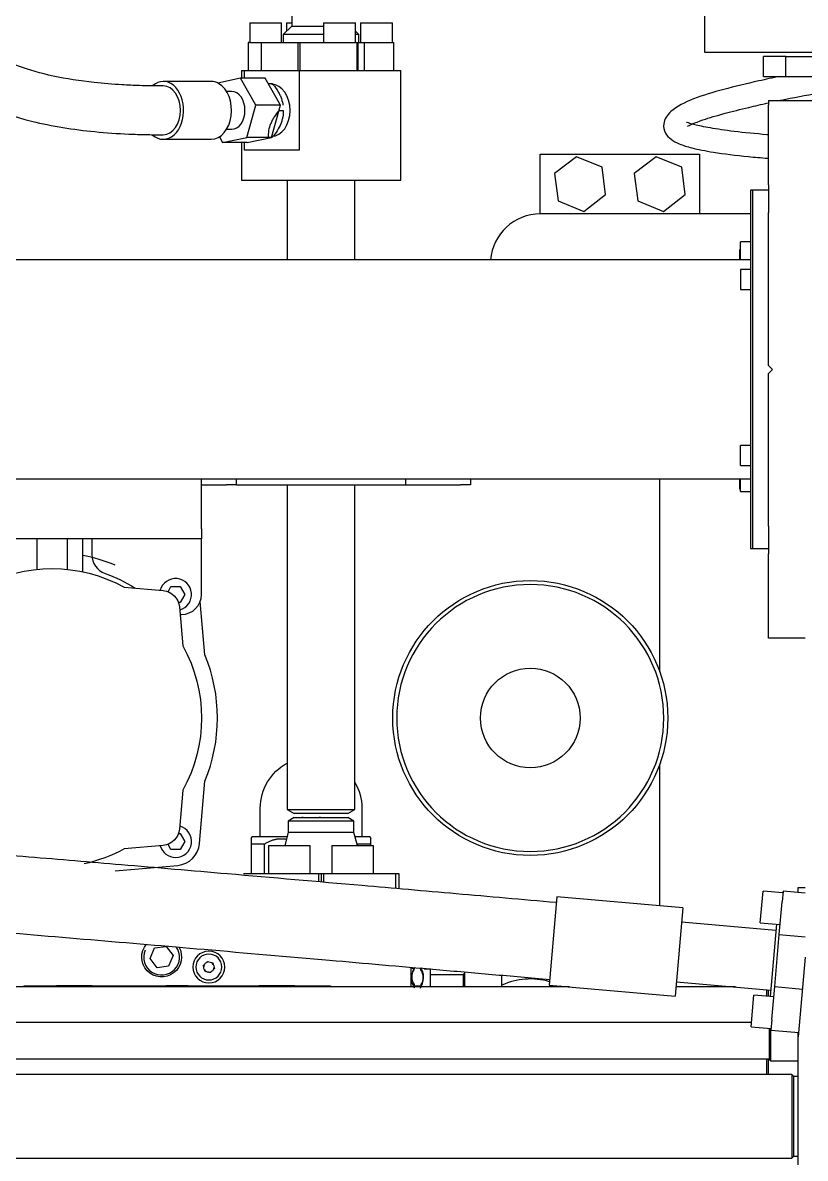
# Model space of a CAD drawing. Header units: millimetres. Extents: x 10462777 to 22643323, y 453826 to 1389191.
# Drawn here: x 11266784 to 11267164, y 584547 to 585099 of the extents above; entities that cross this region are included whole.
import ezdxf

# ---------------------------------------------------------------- set-up
doc = ezdxf.new("R2010")
doc.units = ezdxf.units.MM
doc.header["$LTSCALE"] = 200
doc.header["$MEASUREMENT"] = 0
doc.linetypes.add('CENTER', pattern=[2, 1.25, -0.25, 0.25, -0.25])
doc.linetypes.add('PHANTOM', pattern=[2.5, 1.25, -0.25, 0.25, -0.25, 0.25, -0.25])
doc.layers.add('1', color=1, linetype='CENTER')
doc.layers.add('11', color=6, linetype='PHANTOM')
doc.layers.add('LAYOUT', color=8, linetype='CONTINUOUS', lineweight=25)

# ---------------------------------------------------------------- blocks, each defined once
blk = doc.blocks.new('r710ic')
at = {"layer": 'LAYOUT', "color": 3}
blk.add_circle((272041.37, 104232.63), 2050.12, dxfattribs=at)

msp = doc.modelspace()

# ---------------------------------------------------------------- linework, layer by layer
at = {"layer": '1', "color": 60, "linetype": 'Continuous'}
for p, q in [((11266914.91327, 585114.41965), (11266914.91327, 585096.96154)), ((11266914.91327, 585096.96154), (11266910.74914, 585092.79742)), ((11266910.74914, 585092.79742), (11266910.74914, 585088.92382)), ((11266923.62295, 585092.79742), (11266910.74914, 585092.79742)), ((11266914.91327, 585096.96154), (11266930.3715, 585096.96154)), ((11266930.37075, 585092.79742), (11266923.62295, 585092.79742)), ((11266947.54837, 585092.79742), (11266945.86578, 585092.79742)), ((11266947.54837, 585092.79742), (11266945.86633, 585094.47947)), ((11266947.54837, 585088.92382), (11266947.54837, 585092.79742))]:
    msp.add_line(p, q, dxfattribs=at)
at = {"layer": '1', "color": 252, "linetype": 'Continuous'}
for p, q in [((11267115.61461, 585084.08181), (11267115.61461, 585106.35503)), ((11267257.92757, 585084.08181), (11267115.61461, 585084.08181)), ((11267144.19701, 585072.461), (11267144.19701, 585082.14501)), ((11267147.42986, 585082.14501), (11267144.19701, 585082.14501)), ((11267154.9479, 585082.14501), (11267147.42986, 585082.14501)), ((11267154.948, 585072.461), (11267154.948, 585082.14501)), ((11267154.948, 585082.14501), (11267184.70507, 585082.14501)), ((11266890.41273, 585075.36621), (11266890.41273, 585071.60041)), ((11266890.41273, 585075.36621), (11266891.92169, 585075.36621)), ((11266891.92169, 585075.36621), (11266918.44243, 585075.36621)), ((11266891.92169, 585071.60034), (11266891.92169, 585075.36621)), ((11266918.44243, 585075.36621), (11266918.44243, 585036.63018)), ((11266918.44243, 585075.36621), (11266967.88479, 585075.36621)), ((11266967.88479, 585022.10417), (11266967.88479, 585075.36621)), ((11267144.19701, 585072.461), (11267147.42986, 585072.461)), ((11267147.42986, 585072.461), (11267154.9479, 585072.461)), ((11267154.948, 585072.461), (11267184.70507, 585072.461)), ((11267146.56376, 585060.8402), (11267257.92985, 585060.8402)), ((11267146.56376, 585060.8402), (11267146.56376, 585058.76434)), ((11267146.56376, 585019.79821), (11267146.56376, 585058.76434)), ((11266890.41273, 585040.39635), (11266890.41273, 585022.10417)), ((11266891.92169, 585036.63018), (11266891.92169, 585040.39605)), ((11266918.44243, 585036.63018), (11266891.92169, 585036.63018)), ((11267035.67284, 585034.69338), (11267113.1449, 585034.69338)), ((11267035.67284, 585005.64135), (11267035.67284, 585034.69338)), ((11267113.1449, 585034.69338), (11267113.1449, 585005.64135)), ((11266890.41273, 585022.10417), (11266967.88479, 585022.10417)), ((11266912.68594, 585022.09942), (11266912.68594, 584983.36459)), ((11266945.61157, 584983.36459), (11266945.61157, 585022.09942)), ((11267146.56376, 585019.79821), (11267146.56376, 585006.37966)), ((11267138.81656, 585017.26216), (11267137.84816, 585017.26216)), ((11267137.84816, 585017.26216), (11267137.84816, 584842.95003)), ((11267146.56376, 585017.26216), (11267138.81656, 585017.26216)), ((11267138.81656, 585017.26216), (11267138.81656, 584842.95003)), ((11267138.81656, 585017.26216), (11267138.81656, 584842.95003)), ((11267113.1449, 585005.64135), (11267035.67284, 585005.64135)), ((11267137.84782, 585005.64135), (11267113.14429, 585005.64135)), ((11267146.56376, 584932.0429), (11267146.56376, 585006.37966)), ((11267137.84362, 584983.36814), (11266734.99345, 584983.36814)), ((11267148.50057, 584930.1061), (11267146.56376, 584932.0429)), ((11267146.56376, 584928.16929), (11267148.50057, 584930.1061)), ((11267146.56376, 584853.83253), (11267146.56376, 584928.16929)), ((11266734.99345, 584876.84405), (11267137.84362, 584876.84405)), ((11266871.04471, 584852.63404), (11266871.04471, 584876.84437)), ((11267001.77881, 584876.84451), (11267001.77881, 584873.93885)), ((11267093.77688, 584783.04648), (11267093.77688, 584876.83295)), ((11266871.0449, 584873.93885), (11266883.14972, 584873.93885)), ((11266887.99172, 584873.93885), (11266883.14972, 584873.93885)), ((11266912.68594, 584873.94327), (11266912.68594, 584716.1096)), ((11266945.61157, 584716.1096), (11266945.61157, 584873.94327)), ((11266970.30579, 584873.93885), (11266975.14779, 584873.93885)), ((11266975.14779, 584873.93885), (11266996.93681, 584873.93885)), ((11267001.77881, 584873.93885), (11266996.93681, 584873.93885)), ((11266871.04471, 584852.63404), (11266871.04471, 584847.79203)), ((11267146.56376, 584853.83253), (11267146.56376, 584840.41398)), ((11266871.04471, 584847.79203), (11266730.1424, 584847.79203)), ((11266817.78267, 584847.79203), (11266817.78267, 584844.88683)), ((11266817.78267, 584844.88683), (11266817.78267, 584840.05963)), ((11266871.04471, 584844.88683), (11266871.04471, 584847.79203)), ((11266871.04471, 584820.67681), (11266871.04471, 584844.88683)), ((11267137.84816, 584842.95003), (11267138.81656, 584842.95003)), ((11267138.81656, 584842.95003), (11267146.56376, 584842.95003)), ((11267146.56376, 584801.44785), (11267146.56376, 584840.41398)), ((11266860.67976, 584810.9928), (11266861.3607, 584810.9928)), ((11267146.56376, 584799.37199), (11267146.56376, 584801.44785)), ((11267164.47978, 584799.37199), (11267146.56376, 584799.37199)), ((11267093.77688, 584669.32688), (11267093.77688, 584738.21449)), ((11266912.68594, 584716.1096), (11266916.07535, 584714.15273)), ((11266912.68594, 584716.1096), (11266945.61157, 584716.1096)), ((11266942.22217, 584714.15273), (11266945.61157, 584716.1096)), ((11266942.22217, 584714.15273), (11266916.07535, 584714.15273)), ((11267161.08978, 584678.3219), (11267164.4791, 584678.3219)), ((11267161.08978, 584675.81957), (11267161.08978, 584678.3219)), ((11267164.4791, 584644.43204), (11267161.08978, 584605.69185)), ((11266972.72679, 584639.4742), (11266972.72679, 584629.89952)), ((11267049.96919, 584629.90186), (11266552.44991, 584629.90186)), ((11267130.52576, 584629.90186), (11267101.62846, 584629.90186)), ((11267145.59536, 584628.58496), (11267145.59536, 584625.46057)), ((11267146.56376, 584625.37633), (11267146.56376, 584628.49966)), ((11267161.08978, 584605.69185), (11267161.08978, 584607.77429)), ((11267161.08978, 584528.21979), (11267161.08978, 584605.69185)), ((11267145.59536, 584594.93523), (11267145.59536, 584587.29121)), ((11267146.56376, 584587.29251), (11267146.56376, 584594.93646)), ((11267157.92162, 584587.29223), (11266554.64967, 584587.29223)), ((11267158.90818, 584586.30567), (11267157.92162, 584587.29223)), ((11267157.92162, 584587.29223), (11267157.92162, 584546.6194)), ((11267161.08988, 584586.30567), (11267158.90818, 584586.30567)), ((11267158.90818, 584581.72708), (11267158.90818, 584586.30567)), ((11267158.90818, 584547.60596), (11267158.90818, 584581.72708)), ((11266554.64967, 584546.6194), (11267157.92162, 584546.6194)), ((11267157.92162, 584546.6194), (11267158.90818, 584547.60596)), ((11267158.90818, 584547.60596), (11267161.08988, 584547.60596))]:
    msp.add_line(p, q, dxfattribs=at)
at = {"layer": '1', "color": 252, "linetype": 'Continuous', "extrusion": (0, 0, -1)}
msp.add_circle((-11266874.62779, 584639.58587), 7.74721, dxfattribs=at)
at = {"layer": '1', "color": 252, "linetype": 'Continuous'}
for centre, radius, start, end in [((11267035.67284, 584981.43133), 24.21002, 90, 175.4114144), ((11266827.46668, 584840.05963), 9.68401, 180, 250.0677295), ((11266861.3607, 584820.67681), 9.68401, 270, 0)]:
    msp.add_arc(centre, radius, start, end, dxfattribs=at)
at = {"layer": '1', "color": 252, "linetype": 'Continuous', "extrusion": (0, 0, -1)}
for centre, radius, start, end in [((-11266798.41466, 584759.94532), 75.53526, 109.9322705, 122.3276027), ((-11266851.6767, 584644.42788), 9.68401, 149.298743, 40.4606366)]:
    msp.add_arc(centre, radius, start, end, dxfattribs=at)
at = {"layer": '11', "color": 60, "linetype": 'Continuous'}
for p, q in [((11266894.49038, 585098.60782), (11266894.49038, 585088.92382)), ((11266894.49038, 585098.60782), (11266909.98479, 585098.60782)), ((11266909.98479, 585088.92382), (11266909.98479, 585098.60782)), ((11266912.43116, 585098.60782), (11266912.43116, 585094.47941)), ((11266912.43116, 585098.60782), (11266914.91341, 585098.60782)), ((11266930.37194, 585098.60782), (11266930.37194, 585088.92382)), ((11266930.37194, 585098.60782), (11266945.86635, 585098.60782)), ((11266945.86635, 585088.92382), (11266945.86635, 585098.60782)), ((11266948.31273, 585098.60782), (11266948.31273, 585088.92382)), ((11266948.31273, 585098.60782), (11266963.80714, 585098.60782)), ((11266963.80714, 585088.92382), (11266963.80714, 585098.60782)), ((11266893.71565, 585088.92382), (11266893.71565, 585075.36621)), ((11266894.33671, 585088.92382), (11266893.71565, 585088.92382)), ((11266894.33671, 585088.92382), (11266899.97786, 585088.92382)), ((11266899.97786, 585088.92382), (11266899.97786, 585075.36621)), ((11266899.97786, 585088.92382), (11266917.91865, 585088.92382)), ((11266917.91865, 585088.92382), (11266917.91865, 585075.36621)), ((11266917.91865, 585088.92382), (11266918.79693, 585088.92382)), ((11266918.79693, 585088.92382), (11266918.79693, 585075.36621)), ((11266918.79693, 585088.92382), (11266934.92548, 585088.92382)), ((11266934.92548, 585088.92382), (11266946.64107, 585088.92382)), ((11266946.64106, 585088.92382), (11266947.08954, 585088.92382)), ((11266946.64107, 585075.36621), (11266946.64107, 585088.92382)), ((11266946.64107, 585088.92382), (11266947.08954, 585088.92382)), ((11266947.08954, 585088.92382), (11266947.08954, 585075.36621)), ((11266947.08954, 585088.92382), (11266947.08954, 585075.36621)), ((11266947.08954, 585088.92382), (11266950.03402, 585088.92382)), ((11266950.03402, 585088.92382), (11266950.03402, 585075.36621)), ((11266950.03402, 585088.92382), (11266964.58186, 585088.92382)), ((11266964.58186, 585075.36621), (11266964.58186, 585088.92382)), ((11266875.73726, 585070.04), (11266852.45533, 585070.04)), ((11266875.73726, 585070.04), (11266875.73634, 585070.04)), ((11266890.01951, 585071.60074), (11266878.97058, 585069.27464)), ((11266902.00286, 585071.60074), (11266890.01951, 585071.60074)), ((11266897.39749, 585058.46792), (11266890.01951, 585071.60074)), ((11266909.38083, 585058.46792), (11266902.00286, 585071.60074)), ((11266885.66632, 585065.198), (11266883.23836, 585065.198)), ((11266885.66632, 585065.198), (11266885.66572, 585065.198)), ((11266903.42375, 585069.0716), (11266905.45992, 585069.0716)), ((11266893.0443, 585042.86538), (11266897.39749, 585058.46792)), ((11266909.38083, 585058.46792), (11266897.39749, 585058.46792)), ((11266905.02765, 585042.86538), (11266909.38083, 585058.46792)), ((11266908.72702, 585055.99819), (11266910.79712, 585055.99819)), ((11266852.45533, 585041.95638), (11266875.73726, 585041.95638)), ((11266879.75984, 585043.16051), (11266881.31314, 585040.39564)), ((11266881.31314, 585040.39564), (11266893.0443, 585042.86538)), ((11266883.23836, 585046.79838), (11266885.66632, 585046.79838)), ((11266905.02765, 585042.86538), (11266893.0443, 585042.86538)), ((11266893.29649, 585040.39564), (11266905.02765, 585042.86538)), ((11266905.04422, 585042.92478), (11266905.45992, 585042.92478)), ((11266893.29649, 585040.39564), (11266881.31314, 585040.39564)), ((11267053.29275, 585033.47156), (11267042.64503, 585025.30556)), ((11267065.68858, 585028.33336), (11267053.29275, 585033.47156)), ((11267092.02878, 585033.47156), (11267081.38106, 585025.30556)), ((11267104.42461, 585028.33336), (11267092.02878, 585033.47156)), ((11267042.64503, 585025.30556), (11267044.39313, 585012.00136)), ((11267067.43668, 585015.02916), (11267065.68858, 585028.33336)), ((11267081.38106, 585025.30556), (11267083.12916, 585012.00136)), ((11267106.17271, 585015.02916), (11267104.42461, 585028.33336)), ((11267056.78895, 585006.86316), (11267067.43668, 585015.02916)), ((11267095.52498, 585006.86316), (11267106.17271, 585015.02916)), ((11267044.39313, 585012.00136), (11267056.78895, 585006.86316)), ((11267083.12916, 585012.00136), (11267095.52498, 585006.86316)), ((11267137.84813, 584992.11381), (11267133.00615, 584992.11381)), ((11267133.00615, 584983.36789), (11267133.00615, 584992.11381)), ((11267133.00671, 584988.13895), (11267132.51291, 584988.13895)), ((11267132.51291, 584988.13895), (11267132.51291, 584983.36814)), ((11267137.84813, 584978.67579), (11267133.00615, 584978.67579)), ((11267133.00615, 584978.67579), (11267133.00615, 584968.99402)), ((11267133.00615, 584968.99402), (11267133.00615, 584968.99179)), ((11267133.00615, 584968.99179), (11267137.84813, 584968.99179)), ((11267137.84813, 584893.10112), (11267133.00615, 584893.10112)), ((11267133.00615, 584883.41711), (11267133.00615, 584893.10112)), ((11267133.00615, 584883.41711), (11267137.84813, 584883.41711)), ((11266887.99172, 584873.93885), (11266887.99172, 584876.84451)), ((11266970.30579, 584873.93885), (11266970.30579, 584876.84451)), ((11267132.51291, 584876.84405), (11267132.51291, 584872.07324)), ((11267133.00615, 584870.78191), (11267133.00615, 584876.844)), ((11266887.99172, 584873.93885), (11266970.30579, 584873.93885)), ((11267132.51291, 584872.07324), (11267133.00671, 584872.07324)), ((11267133.00615, 584870.78191), (11267137.84813, 584870.78191)), ((11266854.7727, 584822.04522), (11266856.21908, 584824.55041)), ((11266856.21908, 584824.55041), (11266860.69193, 584824.55041)), ((11266860.69193, 584824.55041), (11266862.92835, 584820.67681)), ((11266860.69193, 584816.80321), (11266859.8938, 584816.80321)), ((11266862.92835, 584820.67681), (11266860.69193, 584816.80321)), ((11266899.61253, 584702.82244), (11266899.61253, 584716.86425)), ((11266949.00097, 584716.86425), (11266949.00097, 584702.82244)), ((11266916.07535, 584712.21593), (11266913.17014, 584710.53861)), ((11266916.07535, 584712.21593), (11266942.22217, 584712.21593)), ((11266920.06635, 584712.21582), (11266920.06635, 584712.51773)), ((11266920.06635, 584712.51773), (11266920.14723, 584712.21589)), ((11266928.46627, 584712.21589), (11266928.54715, 584712.51773)), ((11266928.54715, 584712.51773), (11266928.54715, 584712.21582)), ((11266945.12737, 584710.53861), (11266942.22217, 584712.21593)), ((11266913.17014, 584710.53861), (11266913.17014, 584704.97837)), ((11266945.12737, 584710.53861), (11266913.17014, 584710.53861)), ((11266945.12737, 584704.97837), (11266945.12737, 584710.53861)), ((11266859.8938, 584704.46872), (11266860.69193, 584704.46872)), ((11266860.69193, 584704.46872), (11266862.92835, 584700.59512)), ((11266862.92835, 584700.59512), (11266860.69193, 584696.72152)), ((11266895.25473, 584701.98378), (11266895.73893, 584702.82244)), ((11266912.59288, 584702.82244), (11266895.73893, 584702.82244)), ((11266913.17014, 584704.97837), (11266911.47666, 584698.65821)), ((11266923.02068, 584704.97837), (11266913.17014, 584704.97837)), ((11266945.12737, 584704.97837), (11266923.02068, 584704.97837)), ((11266946.82085, 584698.65821), (11266945.12737, 584704.97837)), ((11266952.87457, 584702.82244), (11266945.70423, 584702.82244)), ((11266952.87457, 584702.82244), (11266953.35877, 584701.98378)), ((11266856.21908, 584696.72152), (11266854.7727, 584699.22671)), ((11266860.69193, 584696.72152), (11266856.21908, 584696.72152)), ((11266895.25473, 584699.4678), (11266895.25473, 584685.10096)), ((11266895.25473, 584699.4678), (11266901.72568, 584699.4678)), ((11266901.72568, 584685.10096), (11266901.72568, 584699.4678)), ((11266903.58298, 584698.65832), (11266903.58298, 584685.10071)), ((11266903.58298, 584698.65832), (11266923.91939, 584698.65832)), ((11266923.91939, 584685.10071), (11266923.91939, 584698.65832)), ((11266934.37812, 584698.65832), (11266934.37812, 584685.10071)), ((11266934.37812, 584698.65832), (11266954.71454, 584698.65832)), ((11266946.88783, 584699.4678), (11266946.88783, 584698.65809)), ((11266946.88783, 584699.4678), (11266953.35877, 584699.4678)), ((11266953.35877, 584698.65809), (11266953.35877, 584699.4678)), ((11266954.71454, 584685.10071), (11266954.71454, 584698.65832)), ((11266891.38113, 584685.10071), (11266893.0232, 584685.10071)), ((11266893.0232, 584685.10071), (11266900.36968, 584685.10071)), ((11266900.36968, 584685.10071), (11266927.93826, 584685.10071)), ((11266927.93826, 584685.10071), (11266929.14876, 584685.10071)), ((11266927.93826, 584685.10071), (11266927.93826, 584680.99852)), ((11266929.14876, 584685.10071), (11266929.14876, 584680.89352)), ((11266929.14876, 584685.10071), (11266930.35926, 584685.10071)), ((11266929.14876, 584685.10071), (11266929.14876, 584680.89352)), ((11266930.35926, 584685.10071), (11266930.35926, 584680.78812)), ((11266930.35926, 584685.10071), (11266957.92784, 584685.10071)), ((11266957.92784, 584685.10071), (11266965.27431, 584685.10071)), ((11266965.27431, 584685.10071), (11266965.27431, 584677.74814)), ((11266965.27431, 584685.10071), (11266966.91639, 584685.10071)), ((11266966.91639, 584685.10071), (11266966.91639, 584677.60474)), ((11267043.73281, 584673.70661), (11267039.97693, 584630.77676)), ((11267104.99226, 584668.3471), (11267043.73281, 584673.70661)), ((11267142.6075, 584661.10614), (11267143.95793, 584676.54159)), ((11267153.60508, 584675.69757), (11267143.95793, 584676.54159)), ((11267153.67261, 584676.46935), (11267153.21997, 584671.29568)), ((11267164.47911, 584675.5239), (11267153.67261, 584676.46935)), ((11267104.99226, 584668.3471), (11267101.23638, 584625.41726)), ((11267151.82421, 584655.34207), (11267153.21997, 584671.29568)), ((11267150.20434, 584657.34384), (11267104.38034, 584661.35292)), ((11267142.6075, 584661.10614), (11267152.25466, 584660.26212)), ((11267150.47329, 584660.41794), (11267147.4011, 584625.30264)), ((11267149.61289, 584630.06652), (11267151.82421, 584655.34207)), ((11267151.82421, 584655.34207), (11267164.47914, 584654.23491)), ((11266846.13328, 584643.6995), (11266848.2742, 584648.86443)), ((11266848.2742, 584648.86443), (11266853.81761, 584649.5928)), ((11266853.81761, 584649.5928), (11266857.22011, 584645.15625)), ((11266857.22011, 584645.15625), (11266855.0792, 584639.99132)), ((11266849.53578, 584639.26295), (11266846.13328, 584643.6995)), ((11266855.0792, 584639.99132), (11266849.53578, 584639.26295)), ((11266982.4108, 584638.61747), (11266979.31191, 584638.61747)), ((11266982.4108, 584635.99498), (11266982.4108, 584638.63122)), ((11266982.4108, 584635.99498), (11266998.38941, 584635.99498)), ((11266982.4108, 584629.90188), (11266982.4108, 584635.99498)), ((11266998.87361, 584636.27379), (11266998.38934, 584636.27379)), ((11266998.38941, 584629.90188), (11266998.38941, 584635.99498)), ((11266998.87361, 584637.19145), (11266998.87361, 584629.90192)), ((11267016.9827, 584629.90186), (11267016.9827, 584635.45474)), ((11266784.66337, 584630.48291), (11266784.66337, 584629.90066)), ((11266784.66337, 584630.48291), (11266800.54514, 584630.48291)), ((11266800.54514, 584630.48291), (11266800.54514, 584629.90183)), ((11266817.97635, 584630.48291), (11266800.54514, 584630.48291)), ((11266817.97635, 584629.90183), (11266817.97635, 584630.48291)), ((11266817.97635, 584630.48291), (11266853.90402, 584630.48291)), ((11266853.90402, 584630.48291), (11266853.90402, 584629.90185)), ((11266864.55643, 584630.48291), (11266853.90402, 584630.48291)), ((11266864.55643, 584629.90185), (11266864.55643, 584630.48291)), ((11266864.55643, 584630.48291), (11266898.93465, 584630.48291)), ((11266898.93465, 584630.48291), (11266898.93465, 584629.90183)), ((11266916.36587, 584630.48291), (11266898.93465, 584630.48291)), ((11266916.36587, 584629.90183), (11266916.36587, 584630.48291)), ((11266916.36587, 584630.48291), (11266933.79708, 584630.48291)), ((11266933.79708, 584630.48291), (11266933.79708, 584629.90066)), ((11266974.63421, 584630.48701), (11266977.4045, 584630.48701)), ((11267039.97693, 584630.77676), (11267101.23638, 584625.41726)), ((11267101.84829, 584632.41145), (11267147.67229, 584628.40237)), ((11267148.21713, 584614.11292), (11267149.61289, 584630.06652)), ((11267149.61289, 584630.06652), (11267163.1189, 584628.8849)), ((11267138.18485, 584610.55504), (11267139.53528, 584625.99049)), ((11267149.18244, 584625.14647), (11267139.53528, 584625.99049)), ((11267148.21713, 584614.11292), (11267147.76449, 584608.93925)), ((11267138.18485, 584610.55504), (11267147.83201, 584609.71102)), ((11267147.76449, 584608.93925), (11267161.27051, 584607.75762))]:
    msp.add_line(p, q, dxfattribs=at)
at = {"layer": '11', "color": 27, "linetype": 'Continuous'}
msp.add_line((11266852.44118, 585044.1353), (11266852.45518, 585044.13528), dxfattribs=at)
at = {"layer": '11', "color": 252, "linetype": 'Continuous'}
for p, q in [((11266791.0306, 584847.79182), (11266791.0306, 584832.88977)), ((11266805.79871, 584847.79182), (11266805.79871, 584832.88977)), ((11266813.18277, 584847.79182), (11266813.18277, 584831.74896)), ((11266833.48359, 584824.2386), (11266852.43631, 584822.58045)), ((11266872.68493, 584791.36756), (11266870.42007, 584817.25503)), ((11266860.35914, 584814.65762), (11266862.01729, 584795.7049)), ((11266870.03209, 584699.5823), (11266872.68493, 584729.90437)), ((11266862.01729, 584725.56703), (11266860.35914, 584706.61431)), ((11266852.43631, 584698.69148), (11266833.48359, 584697.03334)), ((11266829.14625, 584686.36569), (11266859.46832, 584689.01853)), ((11266871.92705, 584640.30766), (11266872.42608, 584640.80733)), ((11266872.11027, 584639.62565), (11266871.92705, 584640.30766)), ((11266873.40348, 584641.786), (11266873.9025, 584642.28568)), ((11266873.9025, 584642.28568), (11266874.58475, 584642.10335)), ((11266875.92101, 584641.74623), (11266876.60325, 584641.56389)), ((11266876.60325, 584641.56389), (11266876.78647, 584640.88189)), ((11266877.32854, 584638.86409), (11266876.82951, 584638.36441)), ((11266877.14532, 584639.5461), (11266877.32854, 584638.86409)), ((11266872.65234, 584637.60785), (11266872.46912, 584638.28986)), ((11266873.33458, 584637.42552), (11266872.65234, 584637.60785)), ((11266875.35308, 584636.88607), (11266874.67084, 584637.0684)), ((11266875.85211, 584637.38574), (11266875.35308, 584636.88607))]:
    msp.add_line(p, q, dxfattribs=at)
at = {"layer": '11', "color": 7, "linetype": 'Continuous'}
for p, q in [((11267138.35315, 584612.57475), (11266551.48432, 584612.57475)), ((11267147.04796, 584594.55524), (11267147.04796, 584609.77982)), ((11267147.53217, 584609.73691), (11267147.53217, 584594.07104)), ((11266551.48432, 584594.93533), (11267147.04796, 584594.93533)), ((11267147.04796, 584594.55524), (11267147.53217, 584594.07104)), ((11267147.53217, 584594.07104), (11267161.09015, 584594.07104))]:
    msp.add_line(p, q, dxfattribs=at)
at = {"layer": '11', "color": 252, "linetype": 'Continuous'}
for radius in [66.81965, 24.21002]:
    msp.add_circle((11267030.83083, 584760.63597), radius, dxfattribs=at)
at = {"layer": '11', "color": 252, "linetype": 'Continuous', "extrusion": (0, 0, -1)}
for centre, radius in [((-11267030.83083, 584760.63597), 64.88285), ((-11266874.62779, 584639.58587), 6.2946)]:
    msp.add_circle(centre, radius, dxfattribs=at)
at = {"layer": '11', "color": 252, "linetype": 'Continuous'}
for centre, radius, start, end in [((11266798.41466, 584760.63597), 80.37726, 67.5211791, 79.4131804), ((11266798.41466, 584760.63597), 80.37726, 337.5211791, 22.4788209), ((11266858.4555, 584700.59512), 11.62081, 275, 355), ((11266874.62779, 584639.58587), 2.51784, 150.979565, 179.0948278), ((11266874.62779, 584639.58587), 2.51784, 90.9795649, 119.0948278), ((11266874.62779, 584639.58587), 2.51784, 30.979565, 59.0948278), ((11266874.62779, 584639.58587), 2.51784, 330.979565, 359.0948278), ((11266874.62779, 584639.58587), 2.51784, 210.979565, 239.0948278), ((11266874.62779, 584639.58587), 2.51784, 270.9795649, 299.0948278)]:
    msp.add_arc(centre, radius, start, end, dxfattribs=at)
at = {"layer": '11', "color": 252, "linetype": 'Continuous', "extrusion": (0, 0, -1)}
for centre, radius, start, end in [((-11266798.41466, 584760.63597), 72.63006, 61.1287297, 118.8712703), ((-11266851.6767, 584813.89801), 8.71561, 95, 175), ((-11266798.41466, 584760.63597), 72.63006, 151.1287298, 208.8712702), ((-11266851.6767, 584707.37392), 8.71561, 185, 265), ((-11266798.41466, 584760.63597), 72.63006, 241.1287297, 257.6440013), ((-11266874.62779, 584639.58587), 2.51784, 329.020435, 0.9051722), ((-11266874.62779, 584639.58587), 2.51784, 29.020435, 60.9051722), ((-11266874.62779, 584639.58587), 2.51784, 89.0204351, 120.9051722), ((-11266874.62779, 584639.58587), 2.51784, 149.020435, 180.9051722), ((-11266874.62779, 584639.58587), 2.51784, 269.0204351, 300.9051722), ((-11266874.62779, 584639.58587), 2.51784, 209.020435, 240.9051722)]:
    msp.add_arc(centre, radius, start, end, dxfattribs=at)
at = {"layer": '11', "color": 60, "linetype": 'Continuous'}
for centre, radius, start, end in [((11266858.4555, 584820.67681), 7.74721, 285.1987258, 164.8012246), ((11266858.4555, 584700.59512), 7.74721, 270, 74.801283), ((11266858.4555, 584700.59512), 7.74721, 195.1987842, 270), ((11266851.6767, 584644.42788), 8.71561, 157.4854772, 35.361129), ((11267030.83083, 584600.84984), 32.92563, 73.6125006, 114.8718823), ((11267030.83083, 584600.84984), 32.92563, 61.9293687, 63.3862488)]:
    msp.add_arc(centre, radius, start, end, dxfattribs=at)
at = {"layer": '11', "color": 60, "linetype": 'Continuous', "extrusion": (0, 0, -1)}
for start, end in [(0, 61.9284466), (149.6249908, 180)]:
    msp.add_arc((-11266924.30675, 584716.86425), 24.69422, start, end, dxfattribs=at)
at = {"layer": '11', "color": 60, "linetype": 'Continuous'}
for centre, major_axis, start_param, end_param in [((11266852.45533, 585055.99819), (0, 14.04181), 0, 0.52699632), ((11266852.45533, 585055.99819), (0, 14.04181), 5.907366638, 6.283185307), ((11266875.73726, 585055.99819), (0, 14.04181), 5.907366638, 6.283185307), ((11266852.45533, 585055.99819), (0, 14.04181), 2.596520342, 5.907366638), ((11266875.73726, 585055.99819), (0, 14.04181), 3.141685558, 5.907366638), ((11266885.66632, 585055.99819), (0, 9.19981), 3.141685506, 6.283185307), ((11266905.18206, 585055.99819), (0, 12.58921), 3.141592752, 6.283185307)]:
    msp.add_ellipse(centre, major_axis=major_axis, ratio=0.707106781, start_param=start_param, end_param=end_param, dxfattribs=at)
at = {"layer": '11', "color": 27, "linetype": 'Continuous'}
for start_param, end_param in [(1.570796585, 3.137959821), (0, 1.570796241)]:
    msp.add_ellipse((11266852.45518, 585055.99819), major_axis=(0, -11.86291), ratio=0.707107184, start_param=start_param, end_param=end_param, dxfattribs=at)
for points, knots in [([(11266999.25347, 585186.587), (11266995.39868, 585186.58799), (11266987.85939, 585186.54094), (11266974.85025, 585186.30082), (11266956.9751, 585185.68997), (11266935.86253, 585184.42249), (11266914.07396, 585182.40972), (11266892.18042, 585179.73463), (11266870.16503, 585176.20246), (11266847.52126, 585171.43845), (11266826.88066, 585166.03124), (11266806.08571, 585159.24128), (11266784.63541, 585150.22887), (11266766.86192, 585140.16918), (11266753.62273, 585129.55555), (11266745.03512, 585120.18124), (11266738.85023, 585109.39403), (11266736.2291, 585098.12035), (11266737.33624, 585087.42866), (11266742.86116, 585075.27233), (11266753.8808, 585064.68678), (11266770.67526, 585055.82424), (11266793.08343, 585049.02444), (11266816.10003, 585045.63011), (11266834.91112, 585044.45683), (11266844.40528, 585044.2007), (11266849.26812, 585044.1433), (11266851.46137, 585044.1353), (11266852.43696, 585044.13531)], [0, 0, 0, 0, 0.029037183, 0.056618828, 0.097130849, 0.161523906, 0.21125123, 0.254475276, 0.317673097, 0.365857978, 0.410669297, 0.45762673, 0.504392898, 0.55109156, 0.574109072, 0.596531671, 0.618379965, 0.640900197, 0.664127873, 0.687773246, 0.732713594, 0.782587599, 0.840190495, 0.921314768, 0.963624309, 0.983643552, 0.99273435, 1, 1, 1, 1]), ([(11266852.47341, 585067.86107), (11266851.77058, 585067.86101), (11266850.52324, 585067.86432), (11266848.32029, 585067.88092), (11266845.15499, 585067.92388), (11266839.71198, 585068.05713), (11266830.63749, 585068.45911), (11266816.35359, 585069.62551), (11266799.19161, 585072.23182), (11266782.42455, 585076.93206), (11266770.07339, 585082.66931), (11266762.92823, 585088.92617), (11266760.62181, 585093.41647), (11266760.22573, 585097.05929), (11266761.59202, 585101.22412), (11266763.50014, 585104.62504), (11266766.26547, 585108.22276), (11266771.07945, 585113.20148), (11266778.39581, 585118.93716), (11266790.78409, 585126.57193), (11266806.46742, 585133.88795), (11266824.79237, 585140.53799), (11266842.85682, 585145.80035), (11266860.27104, 585149.94591), (11266878.55282, 585153.52473), (11266899.08427, 585156.74633), (11266920.1936, 585159.21444), (11266941.47788, 585161.00577), (11266961.43606, 585162.13942), (11266977.9615, 585162.65209), (11266990.49772, 585162.83333), (11266996.27693, 585162.86159), (11266999.2176, 585162.86124)], [0, 0, 0, 0, 0.006056326, 0.010765291, 0.019065782, 0.033546311, 0.058336014, 0.099316525, 0.162677298, 0.220978033, 0.270492119, 0.312484619, 0.334802444, 0.354983584, 0.363762796, 0.372193609, 0.381164826, 0.39103152, 0.413241459, 0.437173341, 0.483440181, 0.530702009, 0.576150587, 0.622205491, 0.666061855, 0.720006548, 0.785801785, 0.836694156, 0.894279015, 0.951052731, 0.975038314, 1, 1, 1, 1]), ([(11267152.19116, 585072.51316), (11267148.67654, 585071.7912), (11267139.06418, 585069.73928), (11267124.43684, 585066.18732), (11267110.27324, 585062.05219), (11267099.29235, 585056.59947), (11267095.04653, 585050.40329), (11267096.20665, 585043.8149), (11267101.80314, 585039.945), (11267109.57819, 585037.56729), (11267120.47779, 585035.39374), (11267133.55241, 585033.81317), (11267143.01922, 585032.97153), (11267146.23332, 585032.71179)], [0, 0, 0, 0, 0.078437354, 0.219294191, 0.359816014, 0.490995134, 0.579160667, 0.638425337, 0.731942739, 0.788758454, 0.860433242, 0.953651198, 1, 1, 1, 1]), ([(11267152.20188, 585060.84055), (11267152.39991, 585060.88193), (11267158.35745, 585062.12405), (11267166.1197, 585063.64061), (11267173.949, 585065.08097), (11267175.53328, 585065.36908)], [0, 0, 0, 0, 0.026781882, 0.804388858, 1, 1, 1, 1]), ([(11267107.16037, 585048.32838), (11267107.25803, 585048.29867), (11267107.68506, 585048.60848), (11267109.76617, 585049.47114), (11267115.38702, 585051.70474), (11267124.59967, 585054.38686), (11267135.62584, 585057.17956), (11267143.08666, 585058.87677), (11267146.32781, 585059.58535)], [0, 0, 0, 0, 0.0572196, 0.183611609, 0.354302077, 0.613239346, 0.837933274, 1, 1, 1, 1]), ([(11267146.52987, 585044.11608), (11267146.2999, 585044.13471), (11267140.44072, 585044.61285), (11267130.06743, 585045.62336), (11267117.82291, 585047.40259), (11267109.99876, 585049.15707), (11267107.25673, 585049.98461), (11267106.88295, 585050.19647), (11267106.83565, 585050.1964)], [0, 0, 0, 0, 0.010363065, 0.264453717, 0.488833617, 0.705417444, 0.924872573, 1, 1, 1, 1]), ([(11267043.4874, 584670.90893), (11267035.2513, 584671.62956), (11267019.02615, 584673.04903), (11266995.06222, 584675.14538), (11266971.85, 584677.17477), (11266934.81389, 584680.4088), (11266888.30753, 584684.45469), (11266834.2676, 584689.0933), (11266787.00326, 584693.07398), (11266744.7738, 584696.53858), (11266705.84582, 584699.62506), (11266661.27787, 584703.01728), (11266608.43536, 584706.7465), (11266558.57563, 584709.6942), (11266521.43303, 584711.30988), (11266496.25867, 584712.02687), (11266474.64571, 584712.16062), (11266457.6183, 584711.68048), (11266444.95895, 584710.60134), (11266435.98045, 584708.97895), (11266429.73374, 584706.77238), (11266425.39533, 584704.31632), (11266421.24488, 584700.50272), (11266418.56383, 584696.37279), (11266416.80046, 584691.34943), (11266416.16026, 584685.35661), (11266418.57216, 584677.21762), (11266423.21789, 584671.32408), (11266430.40459, 584666.03008), (11266441.33018, 584661.13319), (11266455.19888, 584656.28473), (11266476.30936, 584649.98858), (11266504.14633, 584642.68139), (11266525.79548, 584637.39974), (11266536.90488, 584634.74813)], [0, 0, 0, 0, 0.026082112, 0.051381833, 0.07588896, 0.099590209, 0.168666552, 0.22315866, 0.270731248, 0.318425325, 0.357133117, 0.394557035, 0.460784518, 0.527438742, 0.559700269, 0.590828709, 0.620844344, 0.648061222, 0.671152939, 0.690961208, 0.706885645, 0.718198951, 0.725958129, 0.733676725, 0.738797573, 0.747249027, 0.7587954, 0.771130664, 0.797062842, 0.824411987, 0.855791172, 0.896574727, 0.948137067, 1, 1, 1, 1]), ([(11266444.87023, 584672.20358), (11266444.87118, 584672.20573), (11266444.91853, 584672.31217), (11266444.97325, 584672.43268), (11266447.0125, 584673.08498), (11266453.7401, 584673.93445), (11266467.23687, 584674.56427), (11266485.05473, 584674.68211), (11266509.43978, 584674.23842), (11266539.96184, 584673.05668), (11266574.993, 584671.19204), (11266609.52364, 584669.0385), (11266642.83213, 584666.75085), (11266677.86638, 584664.18388), (11266717.39597, 584661.13493), (11266764.64495, 584657.3255), (11266817.14671, 584652.9394), (11266874.25619, 584648.05215), (11266921.47076, 584643.95202), (11266959.08826, 584640.66996), (11266985.41515, 584638.36901), (11267012.55154, 584635.99529), (11267030.90995, 584634.38926), (11267040.22106, 584633.57456)], [0, 0, 0, 0, 0.00022399, 0.011192289, 0.029697842, 0.067098621, 0.105393562, 0.144206171, 0.183508373, 0.242345282, 0.299282152, 0.352289001, 0.403842863, 0.452524599, 0.511973736, 0.582882419, 0.665648281, 0.748275586, 0.839734958, 0.877966387, 0.917441295, 0.958127443, 1, 1, 1, 1])]:
    msp.add_open_spline(points, degree=3, knots=knots, dxfattribs=at)
at = {"layer": '11', "color": 60, "linetype": 'Continuous'}
for points, knots in [([(11266905.45992, 585069.0716), (11266906.29394, 585068.05014), (11266907.07491, 585067.00564), (11266908.11736, 585065.38285), (11266908.44311, 585064.83248), (11266909.04105, 585063.70848), (11266909.31482, 585063.1296), (11266910.01667, 585061.41768), (11266910.33354, 585060.2959), (11266910.56944, 585058.96236), (11266910.60444, 585058.73702), (11266910.63468, 585058.51356)], [0, 0, 0, 0, 0.311957715, 0.311957715, 0.467936572, 0.467936572, 0.623915429, 0.623915429, 0.935873144, 0.935873144, 1, 1, 1, 1]), ([(11266908.72702, 585055.99819), (11266907.893, 585054.97673), (11266907.11203, 585053.93223), (11266906.06958, 585052.30944), (11266905.74383, 585051.75907), (11266905.14589, 585050.63507), (11266904.87212, 585050.05619), (11266904.17026, 585048.34427), (11266903.85339, 585047.22249), (11266903.46205, 585045.01019), (11266903.38982, 585043.95226), (11266903.38982, 585042.92478)], [0, 0, 0, 0, 0.25, 0.25, 0.375, 0.375, 0.5, 0.5, 0.75, 0.75, 1, 1, 1, 1]), ([(11266910.79712, 585055.99819), (11266910.79712, 585054.97673), (11266910.72526, 585053.93223), (11266910.44271, 585052.30944), (11266910.31908, 585051.75907), (11266909.99927, 585050.63507), (11266909.80039, 585050.05619), (11266909.10447, 585048.34427), (11266908.50541, 585047.22249), (11266907.09042, 585045.01019), (11266906.29885, 585043.95226), (11266905.45992, 585042.92478)], [0, 0, 0, 0, 0.25, 0.25, 0.375, 0.375, 0.5, 0.5, 0.75, 0.75, 1, 1, 1, 1]), ([(11266974.63421, 584639.38028), (11266974.2192, 584638.68542), (11266973.86635, 584637.9749), (11266973.48823, 584636.87099), (11266973.38765, 584636.49659), (11266973.24926, 584635.73198), (11266973.212, 584635.33819), (11266973.20904, 584634.17366), (11266973.34946, 584633.41055), (11266973.85882, 584631.90562), (11266974.21676, 584631.18596), (11266974.63421, 584630.48701)], [0, 0, 0, 0, 0.25, 0.25, 0.375, 0.375, 0.5, 0.5, 0.75, 0.75, 1, 1, 1, 1]), ([(11266974.63421, 584638.79513), (11266974.4283, 584638.81782), (11266974.23601, 584638.84096), (11266973.88851, 584638.88848), (11266973.7349, 584638.91269), (11266973.48225, 584638.96155), (11266973.3826, 584638.98628), (11266973.25374, 584639.03395), (11266973.2185, 584639.05691), (11266973.21206, 584639.08001)], [0, 0, 0, 0, 0.256483919, 0.256483919, 0.512967837, 0.512967837, 0.769451756, 0.769451756, 1, 1, 1, 1]), ([(11266977.4045, 584639.38028), (11266977.8195, 584638.68542), (11266978.17236, 584637.9749), (11266978.55047, 584636.87099), (11266978.65105, 584636.49659), (11266978.78944, 584635.73198), (11266978.82671, 584635.33819), (11266978.82966, 584634.17366), (11266978.68924, 584633.41055), (11266978.17988, 584631.90562), (11266977.82195, 584631.18596), (11266977.4045, 584630.48701)], [0, 0, 0, 0, 0.25, 0.25, 0.375, 0.375, 0.5, 0.5, 0.75, 0.75, 1, 1, 1, 1]), ([(11266974.63421, 584629.31672), (11266974.2192, 584630.05729), (11266973.86635, 584630.81457), (11266973.48823, 584631.99111), (11266973.38765, 584632.39014), (11266973.24926, 584633.20506), (11266973.212, 584633.62476), (11266973.20904, 584634.86592), (11266973.34946, 584635.67923), (11266973.85882, 584637.28318), (11266974.21676, 584638.0502), (11266974.63421, 584638.79513)], [0, 0, 0, 0, 0.25, 0.25, 0.375, 0.375, 0.5, 0.5, 0.75, 0.75, 1, 1, 1, 1]), ([(11266977.4045, 584629.31672), (11266977.8195, 584630.05729), (11266978.17236, 584630.81457), (11266978.55047, 584631.99111), (11266978.65105, 584632.39014), (11266978.78944, 584633.20506), (11266978.82671, 584633.62476), (11266978.82966, 584634.86592), (11266978.68924, 584635.67923), (11266978.17988, 584637.28318), (11266977.82195, 584638.0502), (11266977.4045, 584638.79513)], [0, 0, 0, 0, 0.25, 0.25, 0.375, 0.375, 0.5, 0.5, 0.75, 0.75, 1, 1, 1, 1])]:
    msp.add_open_spline(points, degree=3, knots=knots, dxfattribs=at)
for points, weights, degree in [([(11266895.25473, 584701.98378), (11266895.25473, 584699.4678)], [1.025, 1], 1), ([(11266901.72568, 584699.4678), (11266907.11081, 584702.75177), (11266912.26444, 584701.73919)], [1, 1.03288204544, 1.02251493439], 2), ([(11266953.35877, 584699.4678), (11266953.35877, 584701.98389), (11266953.35877, 584701.98374)], [1, 1.025, 1.025], 2)]:
    msp.add_rational_spline(points, weights, degree=degree, dxfattribs=at)

# ---------------------------------------------------------------- block references
at = {"layer": 'LAYOUT', "color": 2, "rotation": 270}
msp.add_blockref('r710ic', (11164900.28186, 858351.4113, 0), dxfattribs=at)

doc.saveas('drawing.dxf')
